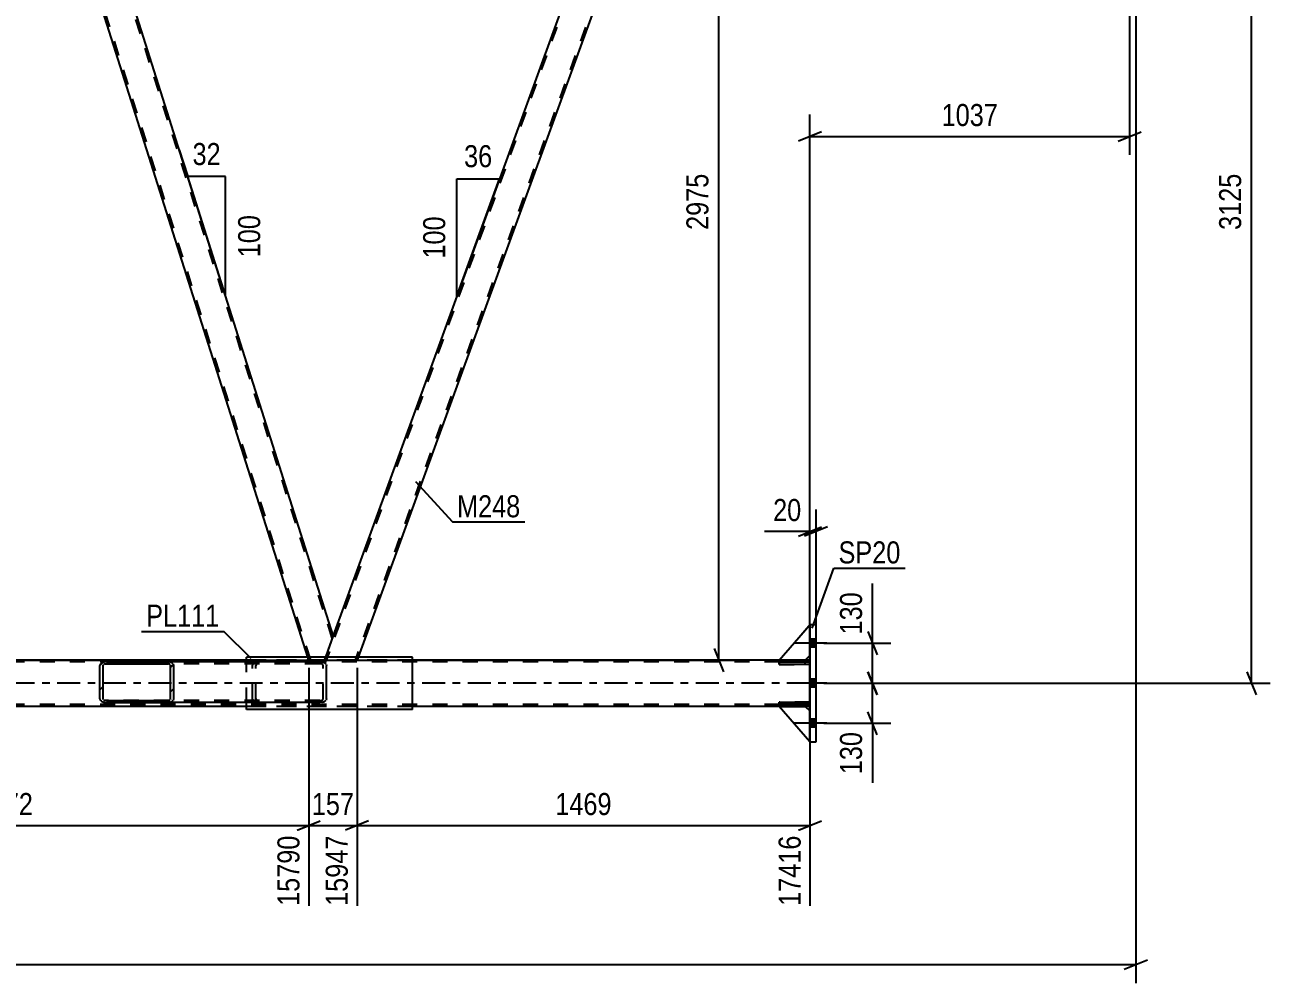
# Model space of a CAD drawing. Header units: millimetres. Extents: x -853 to 336, y -866 to -25.
# Drawn here: x -223.3 to -61.7, y -444.2 to -319.9 of the extents above; entities that cross this region are included whole.
import ezdxf

# ---------------------------------------------------------------- set-up
doc = ezdxf.new("R2010")
doc.units = ezdxf.units.MM
doc.linetypes.add('DXK_LINE_DOT2', pattern=[3.9198, 1.9599, -1.9599])
doc.linetypes.add('DXK_LINE_DOT3', pattern=[5.9187, 2.979, -0.9799, 0.9799, -0.9799])
doc.styles.add('Arial Narrow', font='ARIALN.TTF', dxfattribs={"height": 0.2})

# ---------------------------------------------------------------- blocks, each defined once
blk = doc.blocks.new('Part-570393679-12271 - 12244')
at = {"color": 7, "linetype": 'DXK_LINE_DOT2'}
for p, q in [((-121.46, -402.31), (-788.39, -402.31)), ((-173.04, -402.31), (-194.58, -402.31)), ((-122.06, -402.31), (-125.46, -402.31)), ((-121.46, -402.31), (-121.46, -408.31)), ((-121.46, -402.55), (-796.39, -402.55)), ((-121.46, -408.07), (-796.39, -408.07)), ((-121.46, -408.31), (-705.39, -408.31)), ((-173.04, -408.31), (-194.58, -408.31)), ((-122.06, -408.31), (-125.46, -408.31))]:
    blk.add_line(p, q, dxfattribs=at)
at = {"color": 2, "linetype": 'Continuous'}
for p, q in [((-194.58, -402.31), (-258.17, -402.31)), ((-125.46, -402.31), (-173.04, -402.31)), ((-121.46, -402.31), (-122.06, -402.31)), ((-194.58, -408.31), (-258.17, -408.31)), ((-125.46, -408.31), (-173.04, -408.31)), ((-121.46, -408.31), (-122.06, -408.31))]:
    blk.add_line(p, q, dxfattribs=at)
at = {"color": 7, "linetype": 'DXK_LINE_DOT3'}
blk.add_line((-121.46, -405.31), (-796.39, -405.31), dxfattribs=at)
blk = doc.blocks.new('Part-570393679-12922 - 12244')
at = {"color": 7, "linetype": 'DXK_LINE_DOT2'}
for p, q in [((-125.46, -402.31), (-121.46, -397.71)), ((-121.46, -397.71), (-121.46, -401.71)), ((-122.06, -402.31), (-125.46, -402.31)), ((-121.46, -401.71), (-122.06, -402.31))]:
    blk.add_line(p, q, dxfattribs=at)
blk = doc.blocks.new('Part-570393679-12554 - 12244')
at = {"color": 2, "linetype": 'Continuous'}
for p, q in [((-125.46, -408.31), (-122.06, -408.31)), ((-121.46, -412.91), (-125.46, -408.31)), ((-122.06, -408.31), (-121.46, -408.91))]:
    blk.add_line(p, q, dxfattribs=at)
at = {"color": 7, "linetype": 'DXK_LINE_DOT2'}
blk.add_line((-121.46, -408.91), (-121.46, -412.91), dxfattribs=at)
blk = doc.blocks.new('Part-570393679-12566 - 12244')
at = {"color": 7, "linetype": 'DXK_LINE_DOT2'}
for p, q in [((-121.46, -407.75), (-125.46, -407.75)), ((-125.46, -407.75), (-125.46, -408.07)), ((-125.46, -408.07), (-121.46, -408.07)), ((-122.06, -408.07), (-122.06, -407.75)), ((-121.46, -408.07), (-121.46, -407.75))]:
    blk.add_line(p, q, dxfattribs=at)
blk = doc.blocks.new('Part-570393679-12555 - 12244')
at = {"color": 2, "linetype": 'Continuous'}
for p, q in [((-125.46, -402.31), (-121.46, -397.71)), ((-122.06, -402.31), (-125.46, -402.31)), ((-121.46, -401.71), (-122.06, -402.31))]:
    blk.add_line(p, q, dxfattribs=at)
at = {"color": 7, "linetype": 'DXK_LINE_DOT2'}
blk.add_line((-121.46, -401.71), (-121.46, -397.71), dxfattribs=at)
blk = doc.blocks.new('Part-570393679-12564 - 12244')
at = {"color": 2, "linetype": 'Continuous'}
for p, q in [((-125.46, -408.07), (-125.46, -407.75)), ((-125.46, -407.75), (-121.46, -407.75)), ((-121.46, -408.07), (-125.46, -408.07)), ((-121.46, -407.75), (-121.46, -408.07))]:
    blk.add_line(p, q, dxfattribs=at)
at = {"color": 7, "linetype": 'DXK_LINE_DOT2'}
blk.add_line((-122.06, -408.07), (-122.06, -407.75), dxfattribs=at)
blk = doc.blocks.new('Part-570393679-12565 - 12244')
at = {"color": 2, "linetype": 'Continuous'}
for p, q in [((-125.46, -402.87), (-125.46, -402.55)), ((-125.46, -402.55), (-121.46, -402.55)), ((-121.46, -402.87), (-125.46, -402.87)), ((-121.46, -402.55), (-121.46, -402.87))]:
    blk.add_line(p, q, dxfattribs=at)
at = {"color": 7, "linetype": 'DXK_LINE_DOT2'}
blk.add_line((-122.06, -402.87), (-122.06, -402.55), dxfattribs=at)
blk = doc.blocks.new('Part-570393679-12567 - 12244')
at = {"color": 7, "linetype": 'DXK_LINE_DOT2'}
for p, q in [((-121.46, -402.55), (-125.46, -402.55)), ((-125.46, -402.55), (-125.46, -402.87)), ((-125.46, -402.87), (-121.46, -402.87)), ((-122.06, -402.87), (-122.06, -402.55)), ((-121.46, -402.87), (-121.46, -402.55))]:
    blk.add_line(p, q, dxfattribs=at)
blk = doc.blocks.new('Bolt-570393679-12632 - 12244')
at = {"linetype": 'Continuous'}
for points in [[(-120.66, -400.63), (-120.66, -399.59), (-121.46, -399.59), (-121.46, -400.63)], [(-120.66, -400.63), (-120.66, -399.59), (-121.46, -399.59), (-121.46, -400.63)], [(-120.66, -400.63), (-120.66, -399.59), (-121.46, -399.59), (-121.46, -400.63)], [(-120.66, -405.83), (-120.66, -404.79), (-121.46, -404.79), (-121.46, -405.83)], [(-120.66, -405.83), (-120.66, -404.79), (-121.46, -404.79), (-121.46, -405.83)], [(-120.66, -411.03), (-120.66, -409.99), (-121.46, -409.99), (-121.46, -411.03)], [(-120.66, -411.03), (-120.66, -409.99), (-121.46, -409.99), (-121.46, -411.03)], [(-120.66, -411.03), (-120.66, -409.99), (-121.46, -409.99), (-121.46, -411.03)]]:
    blk.add_hatch(color=1, dxfattribs=at).paths.add_polyline_path(points)
at = {"color": 1, "linetype": 'Continuous'}
for p, q in [((-119.26, -400.11), (-123.46, -400.11)), ((-119.26, -400.11), (-123.46, -400.11)), ((-119.26, -400.11), (-123.46, -400.11)), ((-120.66, -399.59), (-121.46, -399.59)), ((-120.66, -399.59), (-121.46, -399.59)), ((-120.66, -399.59), (-121.46, -399.59)), ((-120.66, -400.63), (-121.46, -400.63)), ((-120.66, -400.63), (-121.46, -400.63)), ((-120.66, -400.63), (-121.46, -400.63)), ((-119.26, -405.31), (-123.46, -405.31)), ((-119.26, -405.31), (-123.46, -405.31)), ((-120.66, -404.79), (-121.46, -404.79)), ((-120.66, -404.79), (-121.46, -404.79)), ((-120.66, -405.83), (-121.46, -405.83)), ((-120.66, -405.83), (-121.46, -405.83)), ((-120.66, -409.99), (-121.46, -409.99)), ((-120.66, -409.99), (-121.46, -409.99)), ((-120.66, -409.99), (-121.46, -409.99)), ((-119.26, -410.51), (-123.46, -410.51)), ((-119.26, -410.51), (-123.46, -410.51)), ((-119.26, -410.51), (-123.46, -410.51)), ((-120.66, -411.03), (-121.46, -411.03)), ((-120.66, -411.03), (-121.46, -411.03)), ((-120.66, -411.03), (-121.46, -411.03))]:
    blk.add_line(p, q, dxfattribs=at)
blk = doc.blocks.new('Part-570393679-12679 - 12244')
at = {"color": 2, "linetype": 'Continuous'}
for p, q in [((-222.19, -283.71), (-223.22, -286.51)), ((-183.32, -399.1), (-219.91, -283.71)), ((-186.62, -401.91), (-223.22, -286.51)), ((-183.32, -399.1), (-184.34, -401.91))]:
    blk.add_line(p, q, dxfattribs=at)
at = {"color": 7, "linetype": 'DXK_LINE_DOT2'}
for p, q in [((-222.05, -283.31), (-222.19, -283.71)), ((-220.04, -283.31), (-222.05, -283.31)), ((-183.45, -399.47), (-220.29, -283.31)), ((-219.91, -283.71), (-220.04, -283.31)), ((-186.25, -402.31), (-223.08, -286.15)), ((-186.5, -402.31), (-186.62, -401.91)), ((-184.48, -402.31), (-186.5, -402.31)), ((-184.34, -401.91), (-184.48, -402.31))]:
    blk.add_line(p, q, dxfattribs=at)
blk = doc.blocks.new('Part-570393679-12695 - 12244')
at = {"color": 7, "linetype": 'DXK_LINE_DOT2'}
for p, q in [((-226.05, -283.31), (-269.36, -402.31)), ((-222.3, -283.31), (-265.62, -402.31)), ((-226.31, -283.31), (-226.45, -283.71)), ((-222.05, -283.31), (-226.31, -283.31)), ((-226.31, -283.31), (-226.27, -283.31)), ((-222.05, -283.31), (-223.22, -286.51)), ((-268.45, -399.1), (-269.62, -402.31)), ((-265.36, -402.31), (-269.62, -402.31)), ((-265.22, -401.91), (-265.36, -402.31))]:
    blk.add_line(p, q, dxfattribs=at)
at = {"color": 2, "linetype": 'Continuous'}
for p, q in [((-226.45, -283.71), (-268.45, -399.1)), ((-223.22, -286.51), (-265.22, -401.91))]:
    blk.add_line(p, q, dxfattribs=at)
blk = doc.blocks.new('Part-570393679-12703 - 12244')
at = {"color": 7, "linetype": 'DXK_LINE_DOT2'}
for p, q in [((-140.92, -283.31), (-184.23, -402.31)), ((-137.17, -283.31), (-180.48, -402.31)), ((-141.17, -283.31), (-141.32, -283.71)), ((-136.92, -283.31), (-141.17, -283.31)), ((-141.17, -283.31), (-141.13, -283.31)), ((-136.92, -283.31), (-137.06, -283.71)), ((-183.32, -399.1), (-184.48, -402.31)), ((-180.23, -402.31), (-184.48, -402.31)), ((-180.08, -401.91), (-180.23, -402.31))]:
    blk.add_line(p, q, dxfattribs=at)
at = {"color": 2, "linetype": 'Continuous'}
for p, q in [((-141.32, -283.71), (-183.32, -399.1)), ((-137.06, -283.71), (-180.08, -401.91))]:
    blk.add_line(p, q, dxfattribs=at)
blk = doc.blocks.new('Part-570393679-12768 - 12244')
at = {"color": 2, "linetype": 'Continuous'}
for p, q in [((-121.46, -397.71), (-121.46, -412.91)), ((-120.66, -397.71), (-121.46, -397.71)), ((-120.66, -412.91), (-120.66, -397.71)), ((-121.46, -412.91), (-120.66, -412.91))]:
    blk.add_line(p, q, dxfattribs=at)
blk = doc.blocks.new('Part-570393679-12790 - 12244')
at = {"linetype": 'Continuous'}
h = blk.add_hatch(dxfattribs=at)
h.set_pattern_fill('', scale=0.7, style=0, pattern_type=0)
h.set_pattern_definition([(45, (-213.6137, -403.0085), (-1.57154, 1.57154), [])])
h.paths.add_polyline_path([(-213.55, -402.82), (-213.61, -403.01), (-213.61, -407.33), (-213.55, -407.51), (-213.36, -407.67), (-213.07, -407.77), (-212.74, -407.81), (-204.88, -407.81), (-204.54, -407.77), (-204.26, -407.67), (-204.07, -407.51), (-204.01, -407.33), (-204.01, -403.01), (-204.07, -402.82), (-204.26, -402.67), (-204.54, -402.57), (-204.88, -402.53), (-212.74, -402.53), (-213.07, -402.57), (-213.36, -402.67)])
h.paths.add_polyline_path([(-212.91, -402.79), (-212.74, -402.77), (-204.88, -402.77), (-204.71, -402.79), (-204.57, -402.84), (-204.48, -402.92), (-204.44, -403.01), (-204.44, -407.33), (-204.48, -407.42), (-204.57, -407.5), (-204.71, -407.55), (-204.88, -407.57), (-212.74, -407.57), (-212.91, -407.55), (-213.05, -407.5), (-213.14, -407.42), (-213.18, -407.33), (-213.18, -403.01), (-213.14, -402.92), (-213.05, -402.84)])
at = {"color": 2, "linetype": 'Continuous'}
for p, q in [((-213.55, -402.82), (-213.61, -403.01)), ((-213.61, -407.33), (-213.61, -403.01)), ((-213.18, -403.01), (-213.14, -402.92)), ((-213.18, -407.33), (-213.18, -403.01)), ((-212.74, -402.53), (-213.07, -402.57)), ((-212.91, -402.79), (-212.74, -402.77)), ((-212.74, -402.53), (-204.88, -402.53)), ((-212.74, -402.77), (-204.88, -402.77)), ((-185.05, -402.53), (-204.88, -402.53)), ((-204.54, -402.57), (-204.88, -402.53)), ((-204.88, -402.77), (-204.71, -402.79)), ((-204.48, -402.92), (-204.44, -403.01)), ((-204.44, -407.33), (-204.44, -403.01)), ((-204.01, -403.01), (-204.07, -402.82)), ((-204.01, -407.33), (-204.01, -403.01)), ((-185.05, -402.53), (-184.72, -402.57)), ((-184.24, -402.82), (-184.18, -403.01)), ((-184.18, -407.33), (-184.18, -403.01)), ((-213.61, -407.33), (-213.55, -407.51)), ((-213.14, -407.42), (-213.18, -407.33)), ((-213.07, -407.77), (-212.74, -407.81)), ((-212.74, -407.57), (-212.91, -407.55)), ((-212.74, -407.57), (-204.88, -407.57)), ((-212.74, -407.81), (-204.88, -407.81)), ((-204.71, -407.55), (-204.88, -407.57)), ((-204.88, -407.81), (-204.54, -407.77)), ((-185.05, -407.81), (-204.88, -407.81)), ((-204.44, -407.33), (-204.48, -407.42)), ((-204.07, -407.51), (-204.01, -407.33)), ((-184.72, -407.77), (-185.05, -407.81)), ((-184.18, -407.33), (-184.24, -407.51))]:
    blk.add_line(p, q, dxfattribs=at)
at = {"color": 7, "linetype": 'DXK_LINE_DOT2'}
for p, q in [((-212.74, -402.53), (-204.88, -402.53)), ((-185.05, -402.77), (-212.74, -402.77)), ((-193.78, -403.01), (-193.72, -402.82)), ((-193.78, -407.33), (-193.78, -403.01)), ((-193.31, -402.92), (-193.35, -403.01)), ((-193.35, -407.33), (-193.35, -403.01)), ((-193.25, -402.57), (-192.91, -402.53)), ((-192.91, -402.77), (-193.08, -402.79)), ((-184.88, -402.79), (-185.05, -402.77)), ((-184.61, -403.01), (-184.65, -402.92)), ((-184.61, -407.33), (-184.61, -403.01)), ((-185.05, -407.57), (-212.74, -407.57)), ((-204.88, -407.81), (-212.74, -407.81)), ((-193.72, -407.51), (-193.78, -407.33)), ((-193.35, -407.33), (-193.31, -407.42)), ((-192.91, -407.81), (-193.25, -407.77)), ((-193.08, -407.55), (-192.91, -407.57)), ((-185.05, -407.57), (-184.88, -407.55)), ((-184.65, -407.42), (-184.61, -407.33))]:
    blk.add_line(p, q, dxfattribs=at)
at = {"color": 2, "linetype": 'Continuous'}
for centre, radius, start, end in [((-212.94, -403.37), 0.817, 99.5182, 138.0639), ((-212.84, -403.19), 0.409, 99.5182, 138.0639), ((-204.78, -403.19), 0.409, 41.9363, 80.4819), ((-204.68, -403.37), 0.817, 41.9363, 80.4819), ((-184.85, -403.37), 0.817, 41.9363, 80.4819), ((-212.94, -406.97), 0.817, 221.9363, 260.4819), ((-212.84, -407.15), 0.409, 221.9363, 260.4819), ((-204.78, -407.15), 0.409, 279.5182, 318.0639), ((-204.68, -406.97), 0.817, 279.5182, 318.0639), ((-184.85, -406.97), 0.817, 279.5182, 318.0639)]:
    blk.add_arc(centre, radius, start, end, dxfattribs=at)
at = {"color": 7, "linetype": 'DXK_LINE_DOT2'}
for centre, radius, start, end in [((-193.11, -403.37), 0.817, 99.5182, 138.0639), ((-193.01, -403.19), 0.409, 99.5182, 138.0639), ((-184.95, -403.19), 0.409, 41.9363, 80.4819), ((-193.11, -406.97), 0.817, 221.9363, 260.4819), ((-193.01, -407.15), 0.409, 221.9363, 260.4819), ((-184.95, -407.15), 0.409, 279.5182, 318.0639)]:
    blk.add_arc(centre, radius, start, end, dxfattribs=at)
blk = doc.blocks.new('Part-570393679-12873 - 12244')
at = {"color": 2, "linetype": 'Continuous'}
for p, q in [((-173.04, -401.91), (-194.58, -401.91)), ((-194.58, -402.53), (-194.58, -401.91)), ((-173.04, -408.71), (-173.04, -401.91)), ((-194.58, -408.71), (-194.58, -407.81)), ((-173.04, -408.71), (-194.58, -408.71))]:
    blk.add_line(p, q, dxfattribs=at)
at = {"color": 7, "linetype": 'DXK_LINE_DOT2'}
blk.add_line((-194.58, -407.81), (-194.58, -402.53), dxfattribs=at)
blk = doc.blocks.new('Part-570393679-12921 - 12244')
at = {"color": 7, "linetype": 'DXK_LINE_DOT2'}
for p, q in [((-122.06, -408.31), (-125.46, -408.31)), ((-125.46, -408.31), (-121.46, -412.91)), ((-121.46, -408.91), (-122.06, -408.31)), ((-121.46, -412.91), (-121.46, -408.91))]:
    blk.add_line(p, q, dxfattribs=at)
blk = doc.blocks.new('StraightDimension-570393679-13329 - 12244')
at = {"color": 7, "linetype": 'Continuous'}
for p, q in [((-113.95, -398.61), (-112.75, -401.61)), ((-119.66, -400.11), (-110.95, -400.11)), ((-113.35, -405.31), (-113.35, -400.11)), ((-112.75, -406.81), (-113.95, -403.81)), ((-119.66, -405.31), (-110.95, -405.31))]:
    blk.add_line(p, q, dxfattribs=at)
at = {"color": 0}
blk.add_wipeout([(-114.1, -392.9), (-118.3, -392.9), (-118.3, -399.58), (-114.1, -399.58)], dxfattribs=at)
at = {"color": 7, "linetype": 'Continuous'}
blk.add_line((-113.35, -400.11), (-113.35, -392.37), dxfattribs=at)
blk.add_line((-113.35, -400.11), (-113.35, -392.37), dxfattribs=at)
at = {"color": 3, "style": 'Arial Narrow'}
blk.add_text('130', height=2.863, rotation=90.0002, dxfattribs=at).set_placement((-114.7, -398.98))
blk = doc.blocks.new('StraightDimension-570393679-13386 - 12244')
at = {"color": 7, "linetype": 'Continuous'}
for p, q in [((-79.17, -288.91), (-79.17, -444.23)), ((-809.29, -441.83), (-79.17, -441.83)), ((-80.67, -442.43), (-77.67, -441.23))]:
    blk.add_line(p, q, dxfattribs=at)
blk = doc.blocks.new('StraightDimension-570393679-13132 - 12244')
at = {"color": 7, "linetype": 'Continuous'}
for p, q in [((-186.5, -403.31), (-186.5, -434.21)), ((-180.23, -403.31), (-180.23, -434.21)), ((-188, -424.37), (-185, -423.17)), ((-178.73, -423.17), (-181.73, -424.37)), ((-186.5, -423.77), (-180.23, -423.77))]:
    blk.add_line(p, q, dxfattribs=at)
at = {"color": 0}
blk.add_wipeout([(-180.02, -423.02), (-180.02, -418.82), (-186.7, -418.82), (-186.7, -423.02)], dxfattribs=at)
at = {"color": 0, "linetype": 'Continuous'}
blk.add_wipeout([(-180.83, -424.47), (-185.03, -424.47), (-185.03, -434.81), (-180.83, -434.81)], dxfattribs=at)
at = {"color": 3, "style": 'Arial Narrow'}
blk.add_text('157', height=2.863, dxfattribs=at).set_placement((-186.1, -422.42))
at = {"color": 3, "linetype": 'Continuous', "style": 'Arial Narrow'}
blk.add_text('15947', height=2.863, rotation=90.0002, dxfattribs=at).set_placement((-181.43, -434.21))
blk = doc.blocks.new('StraightDimension-570393679-13122 - 12244')
at = {"color": 7, "linetype": 'Continuous'}
for p, q in [((-180.23, -403.31), (-180.23, -434.21)), ((-121.46, -409.31), (-121.46, -434.21)), ((-178.73, -423.17), (-181.73, -424.37)), ((-122.96, -424.37), (-119.96, -423.17)), ((-180.23, -423.77), (-121.46, -423.77))]:
    blk.add_line(p, q, dxfattribs=at)
at = {"color": 0}
blk.add_wipeout([(-146.59, -423.02), (-146.59, -418.82), (-155.1, -418.82), (-155.1, -423.02)], dxfattribs=at)
at = {"color": 0, "linetype": 'Continuous'}
blk.add_wipeout([(-122.06, -424.47), (-126.26, -424.47), (-126.26, -434.81), (-122.06, -434.81)], dxfattribs=at)
at = {"color": 3, "style": 'Arial Narrow'}
blk.add_text('1469', height=2.863, dxfattribs=at).set_placement((-154.5, -422.42))
at = {"color": 3, "linetype": 'Continuous', "style": 'Arial Narrow'}
blk.add_text('17416', height=2.863, rotation=90.0002, dxfattribs=at).set_placement((-122.66, -434.21))
blk = doc.blocks.new('StraightDimension-570393679-13150 - 12244')
at = {"color": 7, "linetype": 'Continuous'}
for p, q in [((-265.36, -403.31), (-265.36, -434.21)), ((-186.5, -403.31), (-186.5, -434.21)), ((-263.86, -423.17), (-266.86, -424.37)), ((-188, -424.37), (-185, -423.17)), ((-265.36, -423.77), (-186.5, -423.77))]:
    blk.add_line(p, q, dxfattribs=at)
at = {"color": 0}
blk.add_wipeout([(-221.67, -423.02), (-221.67, -418.82), (-230.19, -418.82), (-230.19, -423.02)], dxfattribs=at)
at = {"color": 0, "linetype": 'Continuous'}
blk.add_wipeout([(-187.1, -424.47), (-191.3, -424.47), (-191.3, -434.81), (-187.1, -434.81)], dxfattribs=at)
at = {"color": 3, "style": 'Arial Narrow'}
blk.add_text('1972', height=2.863, dxfattribs=at).set_placement((-229.59, -422.42))
at = {"color": 3, "linetype": 'Continuous', "style": 'Arial Narrow'}
blk.add_text('15790', height=2.863, rotation=90.0002, dxfattribs=at).set_placement((-187.7, -434.21))
blk = doc.blocks.new('StraightDimension-570393679-13321 - 12244')
at = {"color": 7, "linetype": 'Continuous'}
for p, q in [((-113.95, -403.81), (-112.75, -406.81)), ((-119.66, -405.31), (-110.95, -405.31)), ((-113.35, -410.51), (-113.35, -405.31)), ((-112.75, -412.01), (-113.95, -409.01)), ((-119.66, -410.51), (-110.95, -410.51))]:
    blk.add_line(p, q, dxfattribs=at)
at = {"color": 0}
blk.add_wipeout([(-114.1, -411.03), (-118.3, -411.03), (-118.3, -417.72), (-114.1, -417.72)], dxfattribs=at)
at = {"color": 7, "linetype": 'Continuous'}
blk.add_line((-113.35, -410.51), (-113.35, -418.24), dxfattribs=at)
blk.add_line((-113.35, -410.51), (-113.35, -418.24), dxfattribs=at)
at = {"color": 3, "style": 'Arial Narrow'}
blk.add_text('130', height=2.863, rotation=90.0002, dxfattribs=at).set_placement((-114.7, -417.12))
blk = doc.blocks.new('StraightDimension-570393679-13375 - 12244')
at = {"color": 7, "linetype": 'Continuous'}
for p, q in [((-133.28, -402.31), (-133.28, -283.31)), ((-468.78, -402.31), (-130.88, -402.31)), ((-133.88, -400.81), (-132.68, -403.81))]:
    blk.add_line(p, q, dxfattribs=at)
at = {"color": 0}
blk.add_wipeout([(-134.03, -338.55), (-138.23, -338.55), (-138.23, -347.07), (-134.03, -347.07)], dxfattribs=at)
at = {"color": 3, "style": 'Arial Narrow'}
blk.add_text('2975', height=2.863, rotation=90.0002, dxfattribs=at).set_placement((-134.63, -346.47))
blk = doc.blocks.new('StraightDimension-570393679-13696 - 12244')
at = {"color": 7, "linetype": 'Continuous'}
for p, q in [((-121.46, -411.91), (-121.46, -382.76)), ((-120.66, -411.91), (-120.66, -382.76)), ((-122.96, -386.21), (-119.96, -385.01)), ((-119.16, -385.01), (-122.16, -386.21)), ((-121.46, -385.61), (-120.66, -385.61))]:
    blk.add_line(p, q, dxfattribs=at)
at = {"color": 0}
blk.add_wipeout([(-121.99, -384.86), (-121.99, -380.66), (-126.84, -380.66), (-126.84, -384.86)], dxfattribs=at)
at = {"color": 7, "linetype": 'Continuous'}
blk.add_line((-121.46, -385.61), (-127.37, -385.61), dxfattribs=at)
blk.add_line((-121.46, -385.61), (-127.37, -385.61), dxfattribs=at)
at = {"color": 3, "style": 'Arial Narrow'}
blk.add_text('20', height=2.863, dxfattribs=at).set_placement((-126.24, -384.26))
blk = doc.blocks.new('StraightDimension-570393679-14345 - 12244')
at = {"color": 7, "linetype": 'Continuous'}
for p, q in [((-63.55, -281.81), (-64.75, -278.81)), ((-78.17, -280.31), (-61.75, -280.31)), ((-64.15, -405.31), (-64.15, -280.31)), ((-64.75, -403.81), (-63.55, -406.81)), ((-119.66, -405.31), (-61.75, -405.31))]:
    blk.add_line(p, q, dxfattribs=at)
at = {"color": 0}
blk.add_wipeout([(-64.9, -338.55), (-69.1, -338.55), (-69.1, -347.07), (-64.9, -347.07)], dxfattribs=at)
at = {"color": 3, "style": 'Arial Narrow'}
blk.add_text('3125', height=2.863, rotation=90.0002, dxfattribs=at).set_placement((-65.5, -346.47))
blk = doc.blocks.new('StraightDimension-570393679-14548 - 12244')
at = {"color": 7, "linetype": 'Continuous'}
for p, q in [((-79.97, -284.31), (-79.97, -336.74)), ((-121.46, -401.31), (-121.46, -331.49)), ((-119.96, -333.74), (-122.96, -334.94)), ((-121.46, -334.34), (-79.97, -334.34)), ((-81.47, -334.94), (-78.47, -333.74))]:
    blk.add_line(p, q, dxfattribs=at)
at = {"color": 0}
blk.add_wipeout([(-96.46, -333.59), (-96.46, -329.39), (-104.97, -329.39), (-104.97, -333.59)], dxfattribs=at)
at = {"color": 3, "style": 'Arial Narrow'}
blk.add_text('1037', height=2.863, dxfattribs=at).set_placement((-104.37, -332.99))
blk = doc.blocks.new('AngleDimension-570393679-25874 - 12244')
at = {"color": 7, "linetype": 'Continuous'}
for p, q in [((-203.3, -336.08), (-202.2, -339.55)), ((-197.3, -339.55), (-202.2, -339.55)), ((-197.3, -355), (-202.2, -339.55)), ((-197.3, -355), (-197.3, -339.55))]:
    blk.add_line(p, q, dxfattribs=at)
at = {"color": 0}
blk.add_wipeout([(-192.2, -343.93), (-196.4, -343.93), (-196.4, -350.62), (-192.2, -350.62)], dxfattribs=at)
at = {"color": 3, "style": 'Arial Narrow'}
blk.add_text('100', height=2.863, rotation=90.0002, dxfattribs=at).set_placement((-192.8, -350.02))
at = {"color": 0}
blk.add_wipeout([(-197.32, -338.65), (-197.32, -334.45), (-202.18, -334.45), (-202.18, -338.65)], dxfattribs=at)
at = {"color": 3, "style": 'Arial Narrow'}
blk.add_text('32', height=2.863, dxfattribs=at).set_placement((-201.58, -338.05))
blk = doc.blocks.new('AngleDimension-570393679-25876 - 12244')
at = {"color": 7, "linetype": 'Continuous'}
for p, q in [((-167.29, -339.83), (-161.74, -339.83)), ((-167.29, -355.06), (-161.74, -339.83)), ((-167.29, -355.06), (-167.29, -339.83)), ((-161.82, -340.05), (-161.74, -339.83))]:
    blk.add_line(p, q, dxfattribs=at)
at = {"color": 0}
for points in [[(-162.09, -338.93), (-162.09, -334.73), (-166.94, -334.73), (-166.94, -338.93)], [(-168.19, -344.1), (-172.39, -344.1), (-172.39, -350.79), (-168.19, -350.79)]]:
    blk.add_wipeout(points, dxfattribs=at)
at = {"color": 3, "style": 'Arial Narrow'}
blk.add_text('36', height=2.863, dxfattribs=at).set_placement((-166.34, -338.33))
blk.add_text('100', height=2.863, rotation=90.0002, dxfattribs=at).set_placement((-168.79, -350.19))
blk = doc.blocks.new('Mark-570393679-12699 - 12244')
at = {"color": 0}
blk.add_wipeout([(-159.04, -383.77), (-159.04, -380.77), (-167.26, -380.77), (-167.26, -383.77)], dxfattribs=at)
blk.add_wipeout([(-159.04, -383.77), (-159.04, -380.77), (-167.26, -380.77), (-167.26, -383.77)], dxfattribs=at)
at = {"color": 30, "linetype": 'Continuous'}
for p, q in [((-172.65, -379.12), (-167.86, -384.37)), ((-167.86, -384.37), (-158.44, -384.37))]:
    blk.add_line(p, q, dxfattribs=at)
at = {"color": 3, "style": 'Arial Narrow'}
blk.add_text('M248', height=2.863, dxfattribs=at).set_placement((-167.26, -383.77))
blk = doc.blocks.new('Mark-570393679-12764 - 12244')
at = {"color": 0}
blk.add_wipeout([(-109.72, -389.76), (-109.72, -386.76), (-117.75, -386.76), (-117.75, -389.76)], dxfattribs=at)
blk.add_wipeout([(-109.72, -389.76), (-109.72, -386.76), (-117.75, -386.76), (-117.75, -389.76)], dxfattribs=at)
at = {"color": 30, "linetype": 'Continuous'}
for p, q in [((-121.19, -398.16), (-118.35, -390.36)), ((-118.35, -390.36), (-109.12, -390.36))]:
    blk.add_line(p, q, dxfattribs=at)
at = {"color": 3, "style": 'Arial Narrow'}
blk.add_text('SP20', height=2.863, dxfattribs=at).set_placement((-117.75, -389.76))
blk = doc.blocks.new('Mark-570393679-12869 - 12244')
at = {"color": 0}
blk.add_wipeout([(-198.1, -397.98), (-198.1, -394.98), (-207.6, -394.98), (-207.6, -397.98)], dxfattribs=at)
blk.add_wipeout([(-198.1, -397.98), (-198.1, -394.98), (-207.6, -394.98), (-207.6, -397.98)], dxfattribs=at)
at = {"color": 30, "linetype": 'Continuous'}
for p in [(-208.2, -398.58), (-193.96, -402.12)]:
    blk.add_line(p, (-197.5, -398.58), dxfattribs=at)
at = {"color": 3, "style": 'Arial Narrow'}
blk.add_text('PL111', height=2.863, dxfattribs=at).set_placement((-207.6, -397.98))

msp = doc.modelspace()

# ---------------------------------------------------------------- block references
for name in ['Part-570393679-12695 - 12244', 'Part-570393679-12679 - 12244', 'Part-570393679-12703 - 12244', 'Part-570393679-12922 - 12244', 'Part-570393679-12555 - 12244', 'Part-570393679-12768 - 12244', 'Bolt-570393679-12632 - 12244', 'Part-570393679-12271 - 12244', 'Part-570393679-12873 - 12244', 'Part-570393679-12790 - 12244', 'Part-570393679-12565 - 12244', 'Part-570393679-12567 - 12244', 'Part-570393679-12566 - 12244', 'Part-570393679-12564 - 12244', 'Part-570393679-12554 - 12244', 'Part-570393679-12921 - 12244']:
    msp.add_blockref(name, (0, 0))

# ---------------------------------------------------------------- next in the draw order: block references
msp.add_blockref('StraightDimension-570393679-13329 - 12244', (0, 0))

# ---------------------------------------------------------------- next in the draw order: block references
msp.add_blockref('StraightDimension-570393679-13386 - 12244', (0, 0))

# ---------------------------------------------------------------- next in the draw order: block references
msp.add_blockref('StraightDimension-570393679-13132 - 12244', (0, 0))

# ---------------------------------------------------------------- next in the draw order: block references
for name in ['StraightDimension-570393679-13150 - 12244', 'StraightDimension-570393679-13122 - 12244']:
    msp.add_blockref(name, (0, 0))

# ---------------------------------------------------------------- next in the draw order: block references
msp.add_blockref('StraightDimension-570393679-13321 - 12244', (0, 0))

# ---------------------------------------------------------------- next in the draw order: block references
msp.add_blockref('StraightDimension-570393679-13375 - 12244', (0, 0))

# ---------------------------------------------------------------- next in the draw order: block references
for name in ['AngleDimension-570393679-25874 - 12244', 'AngleDimension-570393679-25876 - 12244', 'Mark-570393679-12699 - 12244', 'StraightDimension-570393679-13696 - 12244', 'Mark-570393679-12869 - 12244']:
    msp.add_blockref(name, (0, 0))

# ---------------------------------------------------------------- next in the draw order: block references
msp.add_blockref('StraightDimension-570393679-14345 - 12244', (0, 0))

# ---------------------------------------------------------------- next in the draw order: block references
msp.add_blockref('StraightDimension-570393679-14548 - 12244', (0, 0))

# ---------------------------------------------------------------- next in the draw order: block references
msp.add_blockref('Mark-570393679-12764 - 12244', (0, 0))

doc.saveas('drawing.dxf')
